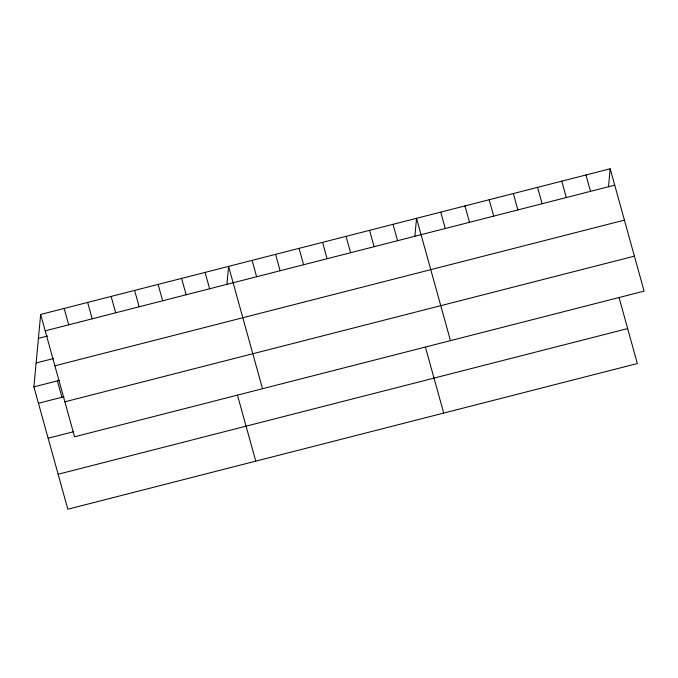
<?xml version="1.0" encoding="UTF-8"?>
<svg xmlns="http://www.w3.org/2000/svg" width="678" height="678" viewBox="0 0 678 678"><rect width="100%" height="100%" fill="white"/><g stroke="black" fill="none" stroke-linecap="round" stroke-linejoin="round"><path stroke-width="1.02" d="M619.056 297.557L637.354 363.544L67.825 509.212L33.9 386.884L40.646 314.456L610.175 168.788L644.1 291.116L74.572 436.785L40.646 314.456M226.918 284.311L228.588 266.386L262.513 388.714M414.868 236.241L416.538 218.316L450.463 340.644M608.505 186.713L610.175 168.788M45.189 330.83L614.717 185.162M38.417 338.364L47.613 336.008M36.129 362.984L53.494 358.543M54.884 365.798L624.413 220.13M33.9 386.884L59.435 380.358M38.443 403.257L63.978 396.732M64.876 401.817L634.405 256.148M48.138 438.225L73.673 431.691M58.13 474.244L627.659 328.576M585.97 174.983L590.513 191.357M561.765 181.17L566.308 197.544M537.561 187.365L542.103 203.739M513.356 193.552L517.899 209.926M489.152 199.747L493.694 216.121M464.947 205.934L469.49 222.308M440.742 212.129L445.285 228.503M393.045 224.325L397.588 240.698M425.411 347.085L443.709 413.072M369.552 230.334L374.095 246.707M346.06 236.342L350.602 252.716M322.567 242.351L327.101 258.725M299.074 248.36L303.608 264.734M275.582 254.369L280.116 270.742M252.089 260.377L256.623 276.751M205.095 272.395L209.638 288.769M237.47 395.155L255.767 461.142M181.602 278.404L186.145 294.777M158.11 284.413L162.652 300.786M134.617 290.421L139.16 306.795M111.124 296.43L115.667 312.804M87.632 302.439L92.174 318.813M64.139 308.448L68.681 324.821M57.393 380.875L61.935 397.249"/></g></svg>
